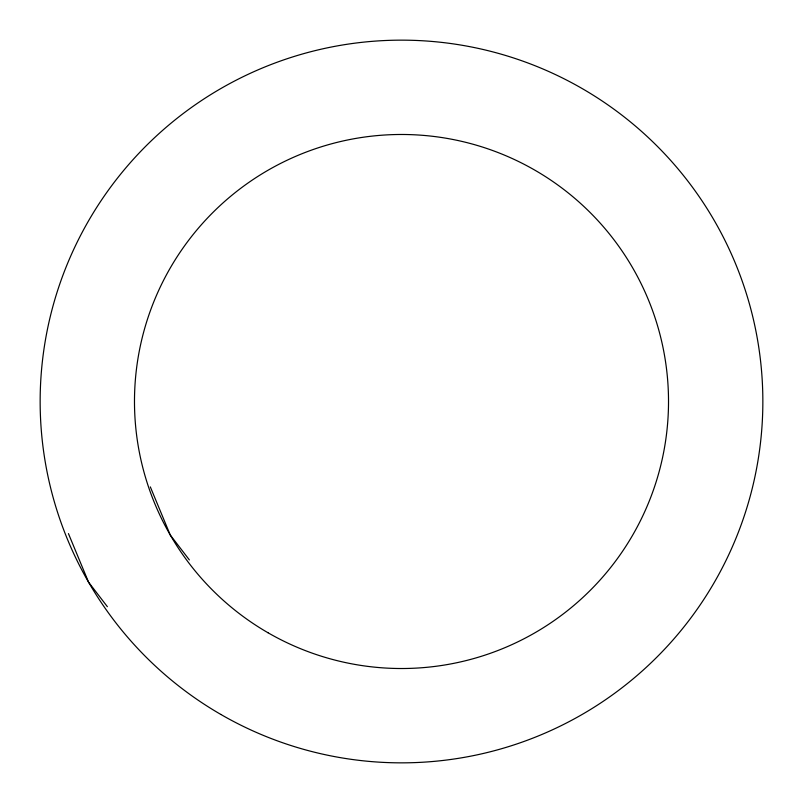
<?xml version="1.0" encoding="UTF-8"?>
<svg xmlns="http://www.w3.org/2000/svg" width="803" height="803" viewBox="0 0 803 803"><rect width="100%" height="100%" fill="white"/><g stroke="black" fill="none" stroke-linecap="round" stroke-linejoin="round"><path stroke-width="1.2" d="M189.367 559.922L170.256 535.009L150.322 486.899M107.371 606.687L88.561 582.175L68.436 533.593M267.991 632.744A267.018 267.018 0 0 0 668.518 401.5A267.018 267.018 0 0 0 267.991 170.256A267.018 267.018 0 0 0 267.991 632.744M220.825 714.439A361.35 361.35 0 0 0 762.85 401.5A361.35 361.35 0 0 0 220.825 88.561A361.35 361.35 0 0 0 220.825 714.439"/></g></svg>
